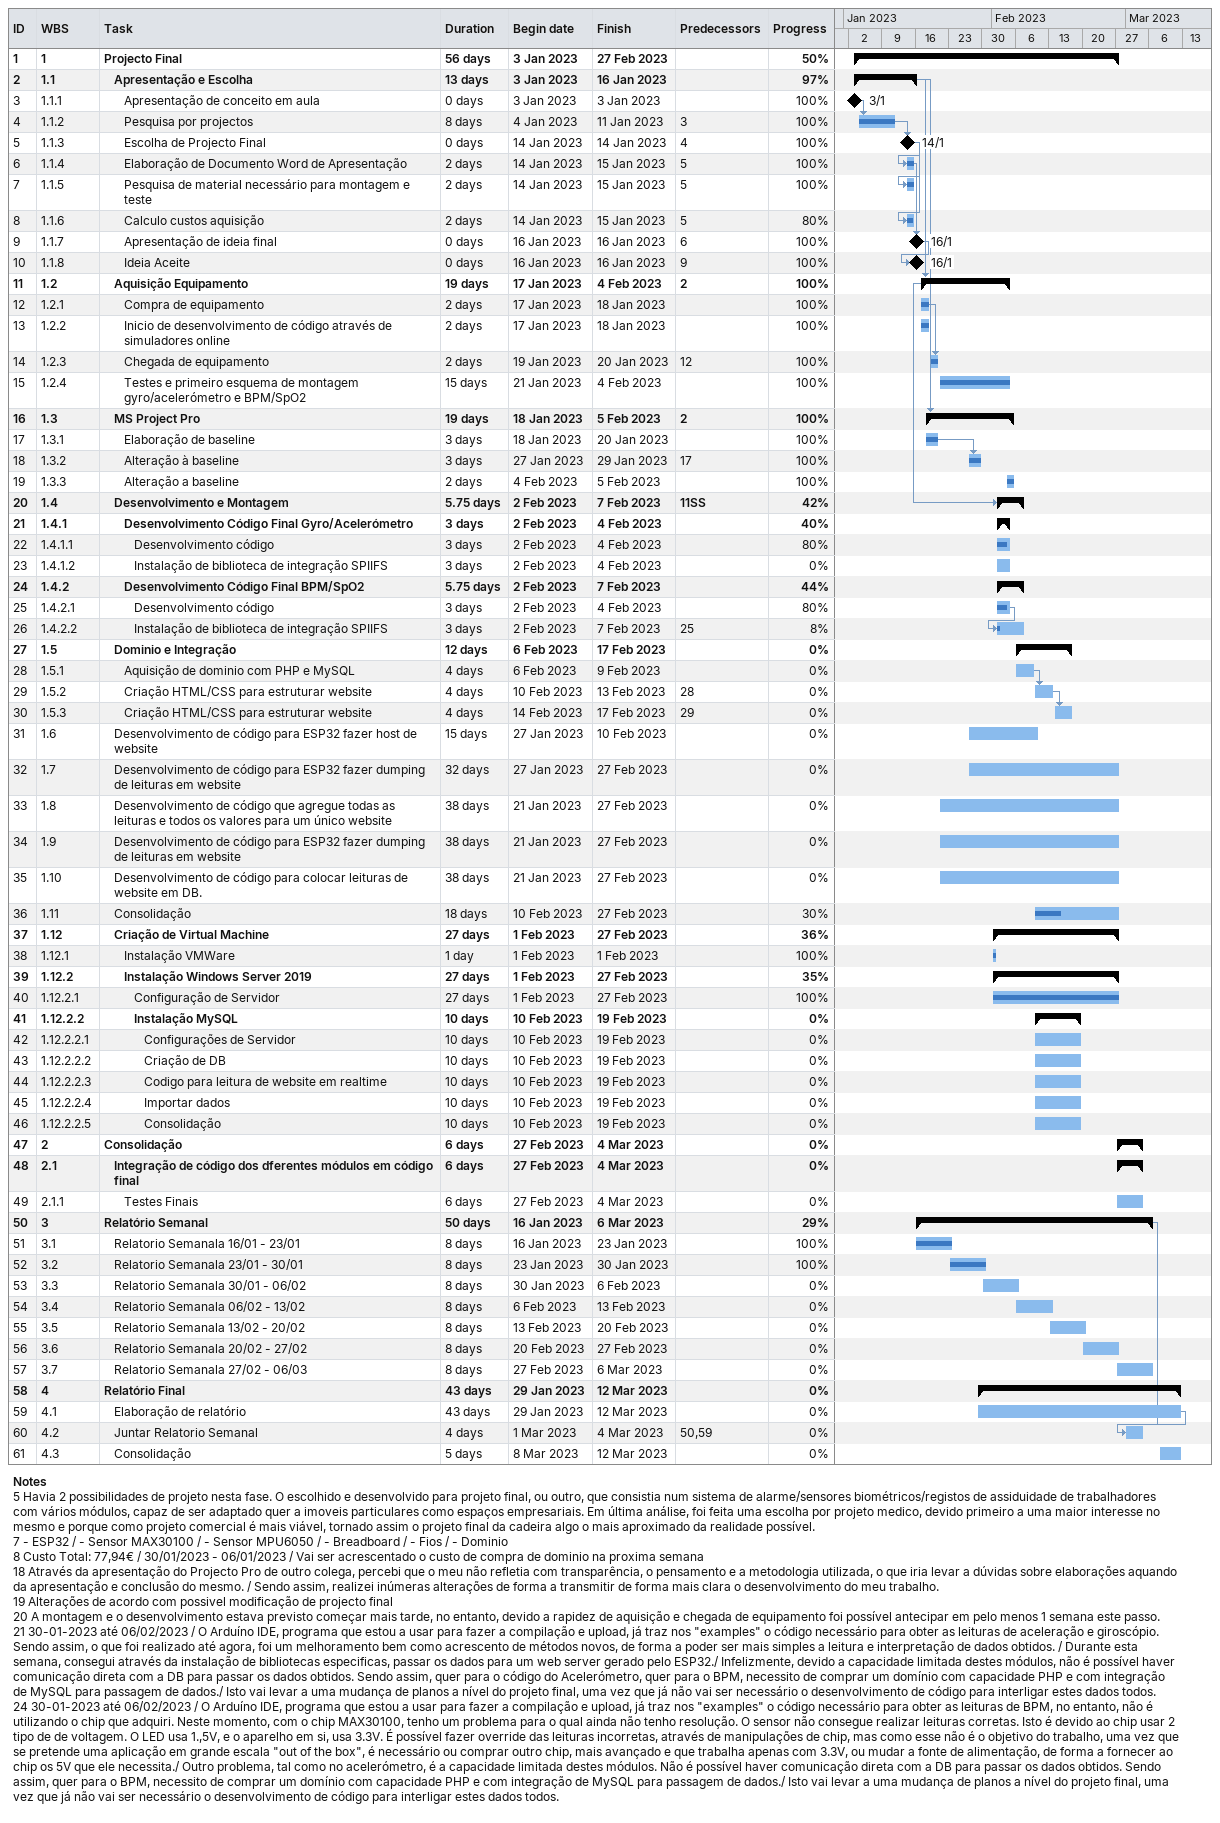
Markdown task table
| ID | WBS | Task | Duration | Start | Finish | Predecessors | % complete |
|---|---|---|---|---|---|---|---|
| 1 | 1 | **Projecto Final** | 56d | 2023-01-03 | 2023-02-27 |  | 50 |
| 2 | 1.1 | **Apresentação e Escolha** | 13d | 2023-01-03 | 2023-01-16 |  | 97 |
| 3 | 1.1.1 | Apresentação de conceito em aula | 0d | 2023-01-03 | 2023-01-03 |  | 100 |
| 4 | 1.1.2 | Pesquisa por projectos | 8d | 2023-01-04 | 2023-01-11 | 3 | 100 |
| 5 | 1.1.3 | Escolha de Projecto Final | 0d | 2023-01-14 | 2023-01-14 | 4 | 100 |
| 6 | 1.1.4 | Elaboração de Documento Word de Apresentação | 2d | 2023-01-14 | 2023-01-15 | 5 | 100 |
| 7 | 1.1.5 | Pesquisa de material necessário para montagem e teste | 2d | 2023-01-14 | 2023-01-15 | 5 | 100 |
| 8 | 1.1.6 | Calculo custos aquisição | 2d | 2023-01-14 | 2023-01-15 | 5 | 80 |
| 9 | 1.1.7 | Apresentação de ideia final | 0d | 2023-01-16 | 2023-01-16 | 6 | 100 |
| 10 | 1.1.8 | Ideia Aceite | 0d | 2023-01-16 | 2023-01-16 | 9 | 100 |
| 11 | 1.2 | **Aquisição Equipamento** | 19d | 2023-01-17 | 2023-02-04 | 2 | 100 |
| 12 | 1.2.1 | Compra de equipamento | 2d | 2023-01-17 | 2023-01-18 |  | 100 |
| 13 | 1.2.2 | Inicio de desenvolvimento de código através de simuladores online | 2d | 2023-01-17 | 2023-01-18 |  | 100 |
| 14 | 1.2.3 | Chegada de equipamento | 2d | 2023-01-19 | 2023-01-20 | 12 | 100 |
| 15 | 1.2.4 | Testes e primeiro esquema de montagem gyro/acelerómetro e BPM/SpO2 | 15d | 2023-01-21 | 2023-02-04 |  | 100 |
| 16 | 1.3 | **MS Project Pro** | 19d | 2023-01-18 | 2023-02-05 | 2 | 100 |
| 17 | 1.3.1 | Elaboração de baseline | 3d | 2023-01-18 | 2023-01-20 |  | 100 |
| 18 | 1.3.2 | Alteração à baseline | 3d | 2023-01-27 | 2023-01-29 | 17 | 100 |
| 19 | 1.3.3 | Alteração a baseline | 2d | 2023-02-04 | 2023-02-05 |  | 100 |
| 20 | 1.4 | **Desenvolvimento e Montagem** | 5.75d | 2023-02-02 | 2023-02-07 | 11SS | 42 |
| 21 | 1.4.1 | **Desenvolvimento Código Final Gyro/Acelerómetro** | 3d | 2023-02-02 | 2023-02-04 |  | 40 |
| 22 | 1.4.1.1 | Desenvolvimento código | 3d | 2023-02-02 | 2023-02-04 |  | 80 |
| 23 | 1.4.1.2 | Instalação de biblioteca de integração SPIIFS | 3d | 2023-02-02 | 2023-02-04 |  | 0 |
| 24 | 1.4.2 | **Desenvolvimento Código Final BPM/SpO2** | 5.75d | 2023-02-02 | 2023-02-07 |  | 44 |
| 25 | 1.4.2.1 | Desenvolvimento código | 3d | 2023-02-02 | 2023-02-04 |  | 80 |
| 26 | 1.4.2.2 | Instalação de biblioteca de integração SPIIFS | 3d | 2023-02-02 | 2023-02-07 | 25 | 8 |
| 27 | 1.5 | **Dominio e Integração** | 12d | 2023-02-06 | 2023-02-17 |  | 0 |
| 28 | 1.5.1 | Aquisição de dominio com PHP e MySQL | 4d | 2023-02-06 | 2023-02-09 |  | 0 |
| 29 | 1.5.2 | Criação HTML/CSS para estruturar website | 4d | 2023-02-10 | 2023-02-13 | 28 | 0 |
| 30 | 1.5.3 | Criação HTML/CSS para estruturar website | 4d | 2023-02-14 | 2023-02-17 | 29 | 0 |
| 31 | 1.6 | Desenvolvimento de código para ESP32 fazer host de website | 15d | 2023-01-27 | 2023-02-10 |  | 0 |
| 32 | 1.7 | Desenvolvimento de código para ESP32 fazer dumping de leituras em website | 32d | 2023-01-27 | 2023-02-27 |  | 0 |
| 33 | 1.8 | Desenvolvimento de código que agregue todas as leituras e todos os valores para um único website | 38d | 2023-01-21 | 2023-02-27 |  | 0 |
| 34 | 1.9 | Desenvolvimento de código para ESP32 fazer dumping de leituras em website | 38d | 2023-01-21 | 2023-02-27 |  | 0 |
| 35 | 1.10 | Desenvolvimento de código para colocar leituras de website em DB. | 38d | 2023-01-21 | 2023-02-27 |  | 0 |
| 36 | 1.11 | Consolidação | 18d | 2023-02-10 | 2023-02-27 |  | 30 |
| 37 | 1.12 | **Criação de Virtual Machine** | 27d | 2023-02-01 | 2023-02-27 |  | 36 |
| 38 | 1.12.1 | Instalação VMWare | 1d | 2023-02-01 | 2023-02-01 |  | 100 |
| 39 | 1.12.2 | **Instalação Windows Server 2019** | 27d | 2023-02-01 | 2023-02-27 |  | 35 |
| 40 | 1.12.2.1 | Configuração de Servidor | 27d | 2023-02-01 | 2023-02-27 |  | 100 |
| 41 | 1.12.2.2 | **Instalação MySQL** | 10d | 2023-02-10 | 2023-02-19 |  | 0 |
| 42 | 1.12.2.2.1 | Configurações de Servidor | 10d | 2023-02-10 | 2023-02-19 |  | 0 |
| 43 | 1.12.2.2.2 | Criação de DB | 10d | 2023-02-10 | 2023-02-19 |  | 0 |
| 44 | 1.12.2.2.3 | Codigo para leitura de website em realtime | 10d | 2023-02-10 | 2023-02-19 |  | 0 |
| 45 | 1.12.2.2.4 | Importar dados | 10d | 2023-02-10 | 2023-02-19 |  | 0 |
| 46 | 1.12.2.2.5 | Consolidação | 10d | 2023-02-10 | 2023-02-19 |  | 0 |
| 47 | 2 | **Consolidação** | 6d | 2023-02-27 | 2023-03-04 |  | 0 |
| 48 | 2.1 | **Integração de código dos dferentes módulos em código final** | 6d | 2023-02-27 | 2023-03-04 |  | 0 |
| 49 | 2.1.1 | Testes Finais | 6d | 2023-02-27 | 2023-03-04 |  | 0 |
| 50 | 3 | **Relatório Semanal** | 50d | 2023-01-16 | 2023-03-06 |  | 29 |
| 51 | 3.1 | Relatorio Semanala 16/01 - 23/01 | 8d | 2023-01-16 | 2023-01-23 |  | 100 |
| 52 | 3.2 | Relatorio Semanala 23/01 - 30/01 | 8d | 2023-01-23 | 2023-01-30 |  | 100 |
| 53 | 3.3 | Relatorio Semanala 30/01 - 06/02 | 8d | 2023-01-30 | 2023-02-06 |  | 0 |
| 54 | 3.4 | Relatorio Semanala 06/02 - 13/02 | 8d | 2023-02-06 | 2023-02-13 |  | 0 |
| 55 | 3.5 | Relatorio Semanala 13/02 - 20/02 | 8d | 2023-02-13 | 2023-02-20 |  | 0 |
| 56 | 3.6 | Relatorio Semanala 20/02 - 27/02 | 8d | 2023-02-20 | 2023-02-27 |  | 0 |
| 57 | 3.7 | Relatorio Semanala 27/02 - 06/03 | 8d | 2023-02-27 | 2023-03-06 |  | 0 |
| 58 | 4 | **Relatório Final** | 43d | 2023-01-29 | 2023-03-12 |  | 0 |
| 59 | 4.1 | Elaboração de relatório | 43d | 2023-01-29 | 2023-03-12 |  | 0 |
| 60 | 4.2 | Juntar Relatorio Semanal | 4d | 2023-03-01 | 2023-03-04 | 50, 59 | 0 |
| 61 | 4.3 | Consolidação | 5d | 2023-03-08 | 2023-03-12 |  | 0 |

Notes
- 5: Havia 2 possibilidades de projeto nesta fase. O escolhido e desenvolvido para projeto final, ou outro, que consistia num sistema de alarme/sensores biométricos/registos de assiduidade de trabalhadores com vários módulos, capaz de ser adaptado quer a imoveis particulares como espaços empresariais. Em última análise, foi feita uma escolha por projeto medico, devido primeiro a uma maior interesse no mesmo e porque como projeto comercial é mais viável, tornado assim o projeto final da cadeira algo o mais aproximado da realidade possível.
- 7: - ESP32 / - Sensor MAX30100 / - Sensor MPU6050 / - Breadboard / - Fios / - Dominio
- 8: Custo Total: 77,94€ / 30/01/2023 - 06/01/2023 / Vai ser acrescentado o custo de compra de dominio na proxima semana
- 18: Através da apresentação do Projecto Pro de outro colega, percebi que o meu não refletia com transparência, o pensamento e a metodologia utilizada, o que iria levar a dúvidas sobre elaborações aquando da apresentação e conclusão do mesmo. / Sendo assim, realizei inúmeras alterações de forma a transmitir de forma mais clara o desenvolvimento do meu trabalho.
- 19: Alterações de acordo com possivel modificação de projecto final
- 20: A montagem e o desenvolvimento estava previsto começar mais tarde, no entanto, devido a rapidez de aquisição e chegada de equipamento foi possível antecipar em pelo menos 1 semana este passo.
- 21: 30-01-2023 até 06/02/2023 / O Arduíno IDE, programa que estou a usar para fazer a compilação e upload, já traz nos "examples" o código necessário para obter as leituras de aceleração e giroscópio. Sendo assim, o que foi realizado até agora, foi um melhoramento bem como acrescento de métodos novos, de forma a poder ser mais simples a leitura e interpretação de dados obtidos. / Durante esta semana, consegui através da instalação de bibliotecas especificas, passar os dados para um web server gerado pelo ESP32./ Infelizmente, devido a capacidade limitada destes módulos, não é possível haver comunicação direta com a DB para passar os dados obtidos. Sendo assim, quer para o código do Acelerómetro, quer para o BPM, necessito de comprar um domínio com capacidade PHP e com integração de MySQL para passagem de dados./ Isto vai levar a uma mudança de planos a nível do projeto final, uma vez que já não vai ser necessário o desenvolvimento de código para interligar estes dados todos.
- 24: 30-01-2023 até 06/02/2023 / O Arduíno IDE, programa que estou a usar para fazer a compilação e upload, já traz nos "examples" o código necessário para obter as leituras de BPM, no entanto, não é utilizando o chip que adquiri. Neste momento, com o chip MAX30100, tenho um problema para o qual ainda não tenho resolução. O sensor não consegue realizar leituras corretas. Isto é devido ao chip usar 2 tipo de de voltagem. O LED usa 1.,5V, e o aparelho em si, usa 3.3V. É possível fazer override das leituras incorretas, através de manipulações de chip, mas como esse não é o objetivo do trabalho, uma vez que se pretende uma aplicação em grande escala "out of the box", é necessário ou comprar outro chip, mais avançado e que trabalha apenas com 3.3V, ou mudar a fonte de alimentação, de forma a fornecer ao chip os 5V que ele necessita./ Outro problema, tal como no acelerómetro, é a capacidade limitada destes módulos. Não é possível haver comunicação direta com a DB para passar os dados obtidos. Sendo assim, quer para o BPM, necessito de comprar um domínio com capacidade PHP e com integração de MySQL para passagem de dados./ Isto vai levar a uma mudança de planos a nível do projeto final, uma vez que já não vai ser necessário o desenvolvimento de código para interligar estes dados todos.
